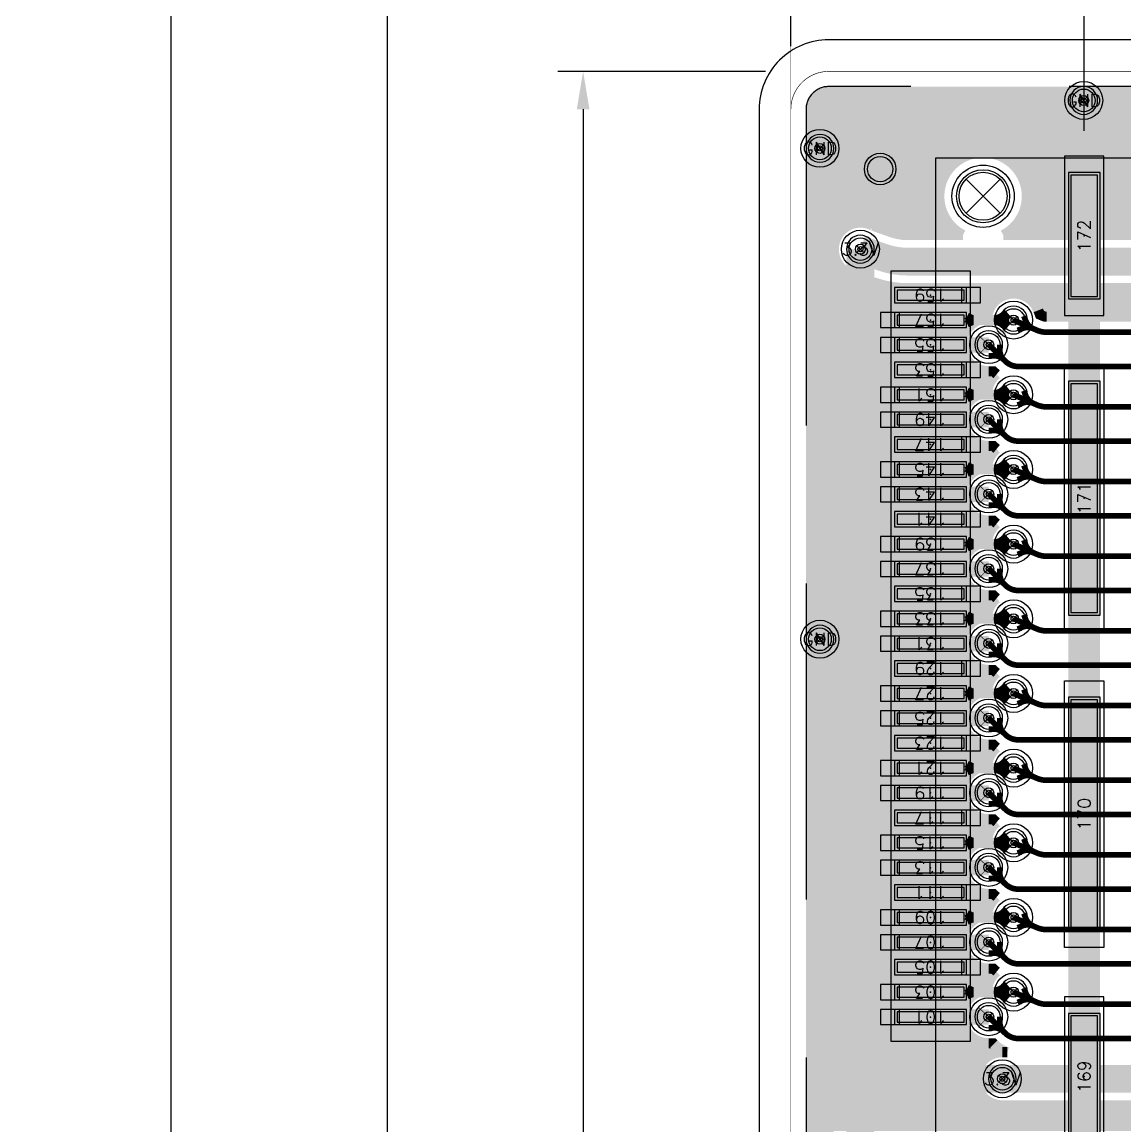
# Model space of a CAD drawing. Header units: inches. Extents: x -0.61 to 6.05, y -1.38 to 3.07.
# Drawn here: x -0.608 to 0.264, y 1.666 to 2.539 of the extents above; entities that cross this region are included whole.
import ezdxf
from ezdxf.enums import TextEntityAlignment as Align

# ---------------------------------------------------------------- set-up
doc = ezdxf.new("R2010")
doc.units = ezdxf.units.IN
doc.header["$MEASUREMENT"] = 0
for name, pattern in [('DASHED2', [0.375, 0.25, -0.125]), ('FILLPOLYEX', [101, 100, 1]), ('FILLPOLYIN', [101, 100, 1])]:
    doc.linetypes.add(name, pattern=pattern)
for name, color, linetype in [('COM-NS', 4, 'Continuous'), ('DIMENSION', 7, 'Continuous'), ('FAB', 5, 'Continuous'), ('GE-FS', 5, 'Continuous'), ('GP-FS', 5, 'Continuous'), ('guide_4mil', 7, 'Continuous'), ('HOL', 3, 'Continuous'), ('HOL-C1', 4, 'Continuous'), ('HOL-C2', 6, 'Continuous'), ('LND-NS', 1, 'Continuous'), ('MSK-NS', 4, 'Continuous'), ('NET', 7, 'Continuous'), ('NUM-NS', 7, 'Continuous'), ('PAD-CM', 14, 'Continuous'), ('PCB', 6, 'Continuous'), ('POP-CM', 5, 'Continuous'), ('POP_OUTLINE', 7, 'Continuous'), ('PST-NS', 30, 'Continuous'), ('REF-NS', 7, 'Continuous'), ('scratch', 252, 'DASHED2'), ('STF-01-FS', 30, 'Continuous'), ('TEA-FS', 143, 'Continuous'), ('TEA-NS', 13, 'Continuous'), ('TRA-FS', 5, 'Continuous'), ('TRA-NS', 1, 'Continuous'), ('VIA', 7, 'Continuous')]:
    doc.layers.add(name, color=color, linetype=linetype)
doc.styles.get("Standard").update_dxf_attribs({"font": 'romans.shx'})
doc.dimstyles.new('SMALL', dxfattribs={"dimtxt": 0.03, "dimasz": 0.03, "dimexe": 0.02, "dimexo": 0.02, "dimgap": 0.01, "dimtad": 0, "dimtih": 1, "dimtoh": 1, "dimdec": 4, "dimzin": 0, "dimdsep": 46, "dimtxsty": 'Standard', "dimcen": 0.09, "dimadec": 0, "dimazin": 0, "dimtfac": 1, "dimtdec": 4, "dimtofl": 0, "dimtmove": 0, "dimatfit": 3, "dimfxl": 0, "dimtolj": 1, "dimtzin": 0, "dimarcsym": 0})

# ---------------------------------------------------------------- blocks, each defined once
blk = doc.blocks.new('PIN-NS-V')
at = {"layer": 'NUM-NS'}
blk.add_attdef('PIN', text='', height=0.03, dxfattribs=at).set_placement((0, 0), align=Align.MIDDLE)
blk = doc.blocks.new('LND-NS-4-D057-D012')
at = {"layer": 'LND-NS', "linetype": 'Continuous'}
blk.add_lwpolyline([(-0.0285, -0.006), (0.0285, -0.006), (0.0285, 0.006), (-0.0285, 0.006)], close=True, dxfattribs=at)
blk.add_point((0, 0), dxfattribs=at)
at = {"layer": 'PST-NS', "linetype": 'Continuous'}
blk.add_lwpolyline([(-0.0265, -0.004), (0.0265, -0.004), (0.0265, 0.004), (-0.0265, 0.004)], close=True, dxfattribs=at)
blk = doc.blocks.new('LND-NS-4-D025-D1')
at = {"layer": 'LND-NS', "linetype": 'Continuous'}
blk.add_lwpolyline([(0.0125, -0.05), (0.0125, 0.05), (-0.0125, 0.05), (-0.0125, -0.05)], close=True, dxfattribs=at)
blk.add_point((0, 0), dxfattribs=at)
at = {"layer": 'PST-NS', "linetype": 'Continuous'}
blk.add_lwpolyline([(0.0105, -0.048), (0.0105, 0.048), (-0.0105, 0.048), (-0.0105, -0.048)], close=True, dxfattribs=at)
blk = doc.blocks.new('LND-NS-4-D025-D185')
at = {"layer": 'LND-NS', "linetype": 'Continuous'}
blk.add_lwpolyline([(0.0125, -0.0925), (0.0125, 0.0925), (-0.0125, 0.0925), (-0.0125, -0.0925)], close=True, dxfattribs=at)
blk.add_point((0, 0), dxfattribs=at)
at = {"layer": 'PST-NS', "linetype": 'Continuous'}
blk.add_lwpolyline([(0.0105, -0.0905), (0.0105, 0.0905), (-0.0105, 0.0905), (-0.0105, -0.0905)], close=True, dxfattribs=at)
blk = doc.blocks.new('HOL-D038-NS-FS-N')
at = {"layer": 'HOL'}
blk.add_circle((0, 0), 0.019, dxfattribs=at)
blk = doc.blocks.new('ASP-122952-01-NS')
at = {"layer": 'COM-NS'}
blk.add_lwpolyline([(-1.13125, -0.1175), (1.13125, -0.1175), (1.18125, -0.0675), (1.18125, 0.1175), (-1.18125, 0.1175), (-1.18125, -0.0675)], close=True, dxfattribs=at)
at = {"layer": 'MSK-NS'}
for points in [[(1.092, 0.153), (0.48313, 0.153), (0.48313, 0.09), (1.092, 0.09)], [(0.518, 0.0155), (0.392, 0.0155), (0.392, -0.0155), (0.518, -0.0155)], [(0.557, 0.0155), (0.768, 0.0155), (0.768, -0.0155), (0.557, -0.0155)], [(0.807, 0.0155), (1.018, 0.0155), (1.018, -0.0155), (0.807, -0.0155)], [(1.183, 0.0155), (1.057, 0.0155), (1.057, -0.0155), (1.183, -0.0155)]]:
    blk.add_lwpolyline(points, close=True, dxfattribs=at)
at = {"layer": 'HOL'}
blk.add_blockref('HOL-D038-NS-FS-N', (1.15125, 0.08), dxfattribs=at)
at = {"layer": 'LND-NS'}
for name, p, rotation in [('LND-NS-4-D057-D012', (0.50213, 0.1215), 90), ('LND-NS-4-D057-D012', (0.52182, 0.1215), 90), ('LND-NS-4-D057-D012', (0.5415, 0.1215), 90), ('LND-NS-4-D057-D012', (0.56119, 0.1215), 90), ('LND-NS-4-D057-D012', (0.58087, 0.1215), 90), ('LND-NS-4-D057-D012', (0.60056, 0.1215), 90), ('LND-NS-4-D057-D012', (0.62024, 0.1215), 90), ('LND-NS-4-D057-D012', (0.63993, 0.1215), 90), ('LND-NS-4-D057-D012', (0.65961, 0.1215), 90), ('LND-NS-4-D057-D012', (0.6793, 0.1215), 90), ('LND-NS-4-D057-D012', (0.69898, 0.1215), 90), ('LND-NS-4-D057-D012', (0.71867, 0.1215), 90), ('LND-NS-4-D057-D012', (0.73835, 0.1215), 90), ('LND-NS-4-D057-D012', (0.75804, 0.1215), 90), ('LND-NS-4-D057-D012', (0.77773, 0.1215), 90), ('LND-NS-4-D057-D012', (0.79741, 0.1215), 90), ('LND-NS-4-D057-D012', (0.8171, 0.1215), 90), ('LND-NS-4-D057-D012', (0.83678, 0.1215), 90), ('LND-NS-4-D057-D012', (0.85647, 0.1215), 90), ('LND-NS-4-D057-D012', (0.87615, 0.1215), 90), ('LND-NS-4-D057-D012', (0.89583, 0.1215), 90), ('LND-NS-4-D057-D012', (0.91552, 0.1215), 90), ('LND-NS-4-D057-D012', (0.9352, 0.1215), 90), ('LND-NS-4-D057-D012', (0.95489, 0.1215), 90), ('LND-NS-4-D057-D012', (0.97457, 0.1215), 90), ('LND-NS-4-D057-D012', (0.99426, 0.1215), 90), ('LND-NS-4-D057-D012', (1.01395, 0.1215), 90), ('LND-NS-4-D057-D012', (1.03363, 0.1215), 90), ('LND-NS-4-D057-D012', (1.05332, 0.1215), 90), ('LND-NS-4-D057-D012', (1.073, 0.1215), 90), ('LND-NS-4-D025-D1', (0.455, 0), 270), ('LND-NS-4-D025-D185', (0.6625, 0), 270), ('LND-NS-4-D025-D185', (0.9125, 0), 270), ('LND-NS-4-D025-D1', (1.12, 0), 270)]:
    blk.add_blockref(name, p, dxfattribs=dict(at, rotation=rotation))
at = {"layer": 'NUM-NS'}
ref = blk.add_blockref('PIN-NS-V', (0.52182, 0.1215), dxfattribs=dict(at, rotation=90))
ref.add_attrib('PIN', '103', dxfattribs={"height": 0.01, "rotation": 90}).set_placement((0.52182, 0.1215), align=Align.MIDDLE)
ref = blk.add_blockref('PIN-NS-V', (0.5415, 0.1215), dxfattribs=dict(at, rotation=90))
ref.add_attrib('PIN', '105', dxfattribs={"height": 0.01, "rotation": 90}).set_placement((0.5415, 0.1215), align=Align.MIDDLE)
ref = blk.add_blockref('PIN-NS-V', (0.56119, 0.1215), dxfattribs=dict(at, rotation=90))
ref.add_attrib('PIN', '107', dxfattribs={"height": 0.01, "rotation": 90}).set_placement((0.56119, 0.1215), align=Align.MIDDLE)
ref = blk.add_blockref('PIN-NS-V', (0.58087, 0.1215), dxfattribs=dict(at, rotation=90))
ref.add_attrib('PIN', '109', dxfattribs={"height": 0.01, "rotation": 90}).set_placement((0.58087, 0.1215), align=Align.MIDDLE)
ref = blk.add_blockref('PIN-NS-V', (0.62024, 0.1215), dxfattribs=dict(at, rotation=90))
ref.add_attrib('PIN', '113', dxfattribs={"height": 0.01, "rotation": 90}).set_placement((0.62024, 0.1215), align=Align.MIDDLE)
ref = blk.add_blockref('PIN-NS-V', (0.63993, 0.1215), dxfattribs=dict(at, rotation=90))
ref.add_attrib('PIN', '115', dxfattribs={"height": 0.01, "rotation": 90}).set_placement((0.63993, 0.1215), align=Align.MIDDLE)
ref = blk.add_blockref('PIN-NS-V', (0.65961, 0.1215), dxfattribs=dict(at, rotation=90))
ref.add_attrib('PIN', '117', dxfattribs={"height": 0.01, "rotation": 90}).set_placement((0.65961, 0.1215), align=Align.MIDDLE)
ref = blk.add_blockref('PIN-NS-V', (0.6793, 0.1215), dxfattribs=dict(at, rotation=90))
ref.add_attrib('PIN', '119', dxfattribs={"height": 0.01, "rotation": 90}).set_placement((0.6793, 0.1215), align=Align.MIDDLE)
ref = blk.add_blockref('PIN-NS-V', (0.71867, 0.1215), dxfattribs=dict(at, rotation=90))
ref.add_attrib('PIN', '123', dxfattribs={"height": 0.01, "rotation": 90}).set_placement((0.71867, 0.1215), align=Align.MIDDLE)
ref = blk.add_blockref('PIN-NS-V', (0.73835, 0.1215), dxfattribs=dict(at, rotation=90))
ref.add_attrib('PIN', '125', dxfattribs={"height": 0.01, "rotation": 90}).set_placement((0.73835, 0.1215), align=Align.MIDDLE)
ref = blk.add_blockref('PIN-NS-V', (0.75804, 0.1215), dxfattribs=dict(at, rotation=90))
ref.add_attrib('PIN', '127', dxfattribs={"height": 0.01, "rotation": 90}).set_placement((0.75804, 0.1215), align=Align.MIDDLE)
ref = blk.add_blockref('PIN-NS-V', (0.77773, 0.1215), dxfattribs=dict(at, rotation=90))
ref.add_attrib('PIN', '129', dxfattribs={"height": 0.01, "rotation": 90}).set_placement((0.77773, 0.1215), align=Align.MIDDLE)
ref = blk.add_blockref('PIN-NS-V', (0.8171, 0.1215), dxfattribs=dict(at, rotation=90))
ref.add_attrib('PIN', '133', dxfattribs={"height": 0.01, "rotation": 90}).set_placement((0.8171, 0.1215), align=Align.MIDDLE)
ref = blk.add_blockref('PIN-NS-V', (0.83678, 0.1215), dxfattribs=dict(at, rotation=90))
ref.add_attrib('PIN', '135', dxfattribs={"height": 0.01, "rotation": 90}).set_placement((0.83678, 0.1215), align=Align.MIDDLE)
ref = blk.add_blockref('PIN-NS-V', (0.85647, 0.1215), dxfattribs=dict(at, rotation=90))
ref.add_attrib('PIN', '137', dxfattribs={"height": 0.01, "rotation": 90}).set_placement((0.85647, 0.1215), align=Align.MIDDLE)
ref = blk.add_blockref('PIN-NS-V', (0.87615, 0.1215), dxfattribs=dict(at, rotation=90))
ref.add_attrib('PIN', '139', dxfattribs={"height": 0.01, "rotation": 90}).set_placement((0.87615, 0.1215), align=Align.MIDDLE)
ref = blk.add_blockref('PIN-NS-V', (0.91552, 0.1215), dxfattribs=dict(at, rotation=90))
ref.add_attrib('PIN', '143', dxfattribs={"height": 0.01, "rotation": 90}).set_placement((0.91552, 0.1215), align=Align.MIDDLE)
ref = blk.add_blockref('PIN-NS-V', (0.9352, 0.1215), dxfattribs=dict(at, rotation=90))
ref.add_attrib('PIN', '145', dxfattribs={"height": 0.01, "rotation": 90}).set_placement((0.9352, 0.1215), align=Align.MIDDLE)
ref = blk.add_blockref('PIN-NS-V', (0.95489, 0.1215), dxfattribs=dict(at, rotation=90))
ref.add_attrib('PIN', '147', dxfattribs={"height": 0.01, "rotation": 90}).set_placement((0.95489, 0.1215), align=Align.MIDDLE)
ref = blk.add_blockref('PIN-NS-V', (0.97457, 0.1215), dxfattribs=dict(at, rotation=90))
ref.add_attrib('PIN', '149', dxfattribs={"height": 0.01, "rotation": 90}).set_placement((0.97457, 0.1215), align=Align.MIDDLE)
ref = blk.add_blockref('PIN-NS-V', (1.01395, 0.1215), dxfattribs=dict(at, rotation=90))
ref.add_attrib('PIN', '153', dxfattribs={"height": 0.01, "rotation": 90}).set_placement((1.01395, 0.1215), align=Align.MIDDLE)
ref = blk.add_blockref('PIN-NS-V', (1.03363, 0.1215), dxfattribs=dict(at, rotation=90))
ref.add_attrib('PIN', '155', dxfattribs={"height": 0.01, "rotation": 90}).set_placement((1.03363, 0.1215), align=Align.MIDDLE)
ref = blk.add_blockref('PIN-NS-V', (1.05332, 0.1215), dxfattribs=dict(at, rotation=90))
ref.add_attrib('PIN', '157', dxfattribs={"height": 0.01, "rotation": 90}).set_placement((1.05332, 0.1215), align=Align.MIDDLE)
ref = blk.add_blockref('PIN-NS-V', (1.073, 0.1215), dxfattribs=dict(at, rotation=90))
ref.add_attrib('PIN', '159', dxfattribs={"height": 0.01, "rotation": 90}).set_placement((1.073, 0.1215), align=Align.MIDDLE)
ref = blk.add_blockref('PIN-NS-V', (0.50213, 0.1215), dxfattribs=dict(at, rotation=90))
ref.add_attrib('PIN', '101', dxfattribs={"height": 0.01, "rotation": 90}).set_placement((0.50213, 0.1215), align=Align.MIDDLE)
ref = blk.add_blockref('PIN-NS-V', (0.60056, 0.1215), dxfattribs=dict(at, rotation=90))
ref.add_attrib('PIN', '111', dxfattribs={"height": 0.01, "rotation": 90}).set_placement((0.60056, 0.1215), align=Align.MIDDLE)
ref = blk.add_blockref('PIN-NS-V', (0.69898, 0.1215), dxfattribs=dict(at, rotation=90))
ref.add_attrib('PIN', '121', dxfattribs={"height": 0.01, "rotation": 90}).set_placement((0.69898, 0.1215), align=Align.MIDDLE)
ref = blk.add_blockref('PIN-NS-V', (0.79741, 0.1215), dxfattribs=dict(at, rotation=90))
ref.add_attrib('PIN', '131', dxfattribs={"height": 0.01, "rotation": 90}).set_placement((0.79741, 0.1215), align=Align.MIDDLE)
ref = blk.add_blockref('PIN-NS-V', (0.89583, 0.1215), dxfattribs=dict(at, rotation=90))
ref.add_attrib('PIN', '141', dxfattribs={"height": 0.01, "rotation": 90}).set_placement((0.89583, 0.1215), align=Align.MIDDLE)
ref = blk.add_blockref('PIN-NS-V', (0.99426, 0.1215), dxfattribs=dict(at, rotation=90))
ref.add_attrib('PIN', '151', dxfattribs={"height": 0.01, "rotation": 90}).set_placement((0.99426, 0.1215), align=Align.MIDDLE)
ref = blk.add_blockref('PIN-NS-V', (0.455, 0), dxfattribs=at)
ref.add_attrib('PIN', '169', dxfattribs={"height": 0.01}).set_placement((0.455, 0), align=Align.MIDDLE)
ref = blk.add_blockref('PIN-NS-V', (0.6625, 0), dxfattribs=at)
ref.add_attrib('PIN', '170', dxfattribs={"height": 0.01}).set_placement((0.6625, 0), align=Align.MIDDLE)
ref = blk.add_blockref('PIN-NS-V', (0.9125, 0), dxfattribs=at)
ref.add_attrib('PIN', '171', dxfattribs={"height": 0.01}).set_placement((0.9125, 0), align=Align.MIDDLE)
ref = blk.add_blockref('PIN-NS-V', (1.12, 0), dxfattribs=at)
ref.add_attrib('PIN', '172', dxfattribs={"height": 0.01}).set_placement((1.12, 0), align=Align.MIDDLE)
at = {"layer": 'REF-NS'}
blk.add_attdef('REF', text='', height=0.03, dxfattribs=at).set_placement((0, 0), align=Align.MIDDLE)
blk = doc.blocks.new('*D12')
at = {"layer": 'Defpoints', "color": 0, "linetype": 'Continuous'}
for p in [(2, 3.04556), (0, 2.5), (2, 2.5)]:
    blk.add_point(p, dxfattribs=at)
at = {"layer": 'DIMENSION', "color": 0, "linetype": 'Continuous', "lineweight": -2}
for p, q in [((0, 2.52), (0, 3.06556)), ((2, 2.52), (2, 3.06556)), ((0.03, 3.04556), (0.91571, 3.04556)), ((1.97, 3.04556), (1.08429, 3.04556))]:
    blk.add_line(p, q, dxfattribs=at)
at = {"layer": 'DIMENSION', "color": 0, "linetype": 'Continuous'}
for points in [[(0.03, 3.05056), (0.03, 3.04056), (0, 3.04556)], [(1.97, 3.05056), (1.97, 3.04056), (2, 3.04556)]]:
    blk.add_solid(points, dxfattribs=at)
at = {"layer": 'DIMENSION', "color": 0, "linetype": 'Continuous', "insert": (1, 3.04556), "char_height": 0.03, "attachment_point": 5}
blk.add_mtext('\\A1;2.0000', dxfattribs=at)
blk = doc.blocks.new('*D13')
at = {"layer": 'Defpoints', "color": 0, "linetype": 'Continuous'}
for p in [(0.232, 2.87373), (0, 2.5), (0.232, 2.433)]:
    blk.add_point(p, dxfattribs=at)
at = {"layer": 'DIMENSION', "color": 0, "linetype": 'Continuous', "lineweight": -2}
for p, q in [((0, 2.52), (0, 2.89373)), ((0.232, 2.453), (0.232, 2.89373)), ((-0.03, 2.87373), (-0.06, 2.87373)), ((0.262, 2.87373), (0.292, 2.87373))]:
    blk.add_line(p, q, dxfattribs=at)
at = {"layer": 'DIMENSION', "color": 0, "linetype": 'Continuous'}
for points in [[(-0.03, 2.87873), (-0.03, 2.86873), (0, 2.87373)], [(0.262, 2.87873), (0.262, 2.86873), (0.232, 2.87373)]]:
    blk.add_solid(points, dxfattribs=at)
at = {"layer": 'DIMENSION', "color": 0, "linetype": 'Continuous', "insert": (0.132, 2.87373), "char_height": 0.03, "attachment_point": 5}
blk.add_mtext('\\A1;0.2320', dxfattribs=at)
blk = doc.blocks.new('*D15')
at = {"layer": 'Defpoints', "color": 0, "linetype": 'Continuous'}
for p in [(0, 2.5), (-0.16424, 0), (0, 0)]:
    blk.add_point(p, dxfattribs=at)
at = {"layer": 'DIMENSION', "color": 0, "linetype": 'Continuous', "lineweight": -2}
for p, q in [((-0.02, 2.5), (-0.18424, 2.5)), ((-0.16424, 2.47), (-0.16424, 1.275)), ((-0.16424, 0.03), (-0.16424, 1.225)), ((-0.02, 0), (-0.18424, 0))]:
    blk.add_line(p, q, dxfattribs=at)
at = {"layer": 'DIMENSION', "color": 0, "linetype": 'Continuous'}
for points in [[(-0.16924, 2.47), (-0.15924, 2.47), (-0.16424, 2.5)], [(-0.16924, 0.03), (-0.15924, 0.03), (-0.16424, 0)]]:
    blk.add_solid(points, dxfattribs=at)
at = {"layer": 'DIMENSION', "color": 0, "linetype": 'Continuous', "insert": (-0.16424, 1.25), "char_height": 0.03, "attachment_point": 5}
blk.add_mtext('\\A1;2.5000', dxfattribs=at)
blk = doc.blocks.new('*D19')
at = {"layer": 'Defpoints', "color": 0}
for p in [(0.462, 2.94622), (0, 2.5), (0.462, 2.5)]:
    blk.add_point(p, dxfattribs=at)
at = {"layer": 'DIMENSION', "color": 0, "lineweight": -2}
for p, q in [((0, 2.52), (0, 2.96622)), ((0.462, 2.52), (0.462, 2.96622)), ((0.03, 2.94622), (0.14671, 2.94622)), ((0.432, 2.94622), (0.31529, 2.94622))]:
    blk.add_line(p, q, dxfattribs=at)
at = {"layer": 'DIMENSION', "color": 0}
for points in [[(0.03, 2.95122), (0.03, 2.94122), (0, 2.94622)], [(0.432, 2.95122), (0.432, 2.94122), (0.462, 2.94622)]]:
    blk.add_solid(points, dxfattribs=at)
at = {"layer": 'DIMENSION', "color": 0, "insert": (0.231, 2.94622), "char_height": 0.03, "attachment_point": 5}
blk.add_mtext('\\A1;0.4620', dxfattribs=at)
blk = doc.blocks.new('PAD-CM-0-D022')
at = {"layer": 'PAD-CM', "linetype": 'Continuous'}
blk.add_lwpolyline([(-0.011, 0, 1), (0.011, 0, 1)], format="xyb", close=True, dxfattribs=at)
blk.add_point((0, 0), dxfattribs=at)
blk = doc.blocks.new('HOL-D0079')
at = {"layer": 'HOL', "linetype": 'Continuous'}
blk.add_circle((0, 0), 0.00395, dxfattribs=at)
blk = doc.blocks.new('VIA-D0079-D022')
at = {"layer": 'guide_4mil', "linetype": 'Continuous'}
blk.add_circle((0, 0), 0.015, dxfattribs=at)
at = {"layer": 'HOL', "linetype": 'Continuous'}
blk.add_blockref('HOL-D0079', (0, 0), dxfattribs=at)
at = {"layer": 'PAD-CM', "linetype": 'Continuous'}
blk.add_blockref('PAD-CM-0-D022', (0, 0), dxfattribs=at)
at = {"layer": 'NET', "linetype": 'Continuous'}
blk.add_attdef('NET', text='', height=0.02, dxfattribs=at).set_placement((0, 0), align=Align.MIDDLE)
blk = doc.blocks.new('TEA-NS-D00220-50D-D008-D0062')
at = {"layer": 'TEA-NS', "const_width": 0.008}
for points in [[(0.00093, 0.002), (0.00397, 0.00058, 0.109518), (0.0066, 0)], [(0.00093, -0.002), (0.00397, -0.00058, -0.109518), (0.0066, 0)]]:
    blk.add_lwpolyline(points, format="xyb", dxfattribs=at)
blk = doc.blocks.new('TEA-NS-D005-90D-D012-D011')
at = {"layer": 'TEA-NS', "const_width": 0.012}
for points in [[(0.00354, 0.00354), (0.00385, 0.00322, 0.198912), (0.01163, 0)], [(0.00354, -0.00354), (0.00385, -0.00322, -0.198912), (0.01163, 0)]]:
    blk.add_lwpolyline(points, format="xyb", dxfattribs=at)
blk = doc.blocks.new('TEA-FS-D00875-90D-D0045-D011')
at = {"layer": 'TEA-FS', "const_width": 0.0045}
for points in [[(0.00619, 0.00619), (0.00915, 0.00322, 0.198912), (0.01693, 0)], [(0.00619, -0.00619), (0.00915, -0.00322, -0.198912), (0.01693, 0)]]:
    blk.add_lwpolyline(points, format="xyb", dxfattribs=at)
blk = doc.blocks.new('TEA-NS-D007-80D-D008-D011')
at = {"layer": 'TEA-NS', "const_width": 0.008}
for points in [[(0.0045, 0.00536), (0.00782, 0.00257, 0.176327), (0.01489, 0)], [(0.0045, -0.00536), (0.00782, -0.00257, -0.176327), (0.01489, 0)]]:
    blk.add_lwpolyline(points, format="xyb", dxfattribs=at)
blk = doc.blocks.new('EXT_12')
at = {"layer": 'TRA-NS'}
blk.add_lwpolyline([(0.004, 0.006), (-0.011, 0.006), (-0.011, -0.006), (0.004, -0.006)], close=True, dxfattribs=at)
blk = doc.blocks.new('*D38')
at = {"layer": 'Defpoints', "color": 0}
for p in [(0, 2.8), (-0.49015, -0.3), (0, -0.3)]:
    blk.add_point(p, dxfattribs=at)
at = {"layer": 'DIMENSION', "color": 0, "lineweight": -2}
for p, q in [((-0.02, 2.8), (-0.51015, 2.8)), ((-0.49015, 2.77), (-0.49015, 1.28286)), ((-0.49015, -0.27), (-0.49015, 1.21714)), ((-0.02, -0.3), (-0.51015, -0.3))]:
    blk.add_line(p, q, dxfattribs=at)
at = {"layer": 'DIMENSION', "color": 0}
for points in [[(-0.49515, 2.77), (-0.48515, 2.77), (-0.49015, 2.8)], [(-0.49515, -0.27), (-0.48515, -0.27), (-0.49015, -0.3)]]:
    blk.add_solid(points, dxfattribs=at)
at = {"layer": 'DIMENSION', "color": 0, "insert": (-0.49015, 1.25), "char_height": 0.03, "attachment_point": 5}
blk.add_mtext('\\A1;(2x) 3.1000', dxfattribs=at)
blk = doc.blocks.new('*D39')
at = {"layer": 'Defpoints', "color": 0}
for p in [(-0.31912, 2.65), (0.232, 2.65), (0.232, -0.15)]:
    blk.add_point(p, dxfattribs=at)
at = {"layer": 'DIMENSION', "color": 0, "lineweight": -2}
for p, q in [((0.212, 2.65), (-0.33912, 2.65)), ((-0.31912, 2.62), (-0.31912, 1.55038)), ((-0.31912, -0.12), (-0.31912, 1.48466)), ((0.212, -0.15), (-0.33912, -0.15))]:
    blk.add_line(p, q, dxfattribs=at)
at = {"layer": 'DIMENSION', "color": 0}
for points in [[(-0.32412, 2.62), (-0.31412, 2.62), (-0.31912, 2.65)], [(-0.32412, -0.12), (-0.31412, -0.12), (-0.31912, -0.15)]]:
    blk.add_solid(points, dxfattribs=at)
at = {"layer": 'DIMENSION', "color": 0, "insert": (-0.31912, 1.51752), "char_height": 0.03, "attachment_point": 5}
blk.add_mtext('\\A1;(2x) 2.8000', dxfattribs=at)
blk = doc.blocks.new('TBL-SYM12')
for p, q in [((-0.35, -0.35), (0.35, 0.35)), ((-0.35, 0.35), (0.35, -0.35))]:
    blk.add_line(p, q)
blk.add_circle((0, 0), 0.25)
blk = doc.blocks.new('TBL-SYM23')
for p, q in [((-0.354, 0.354), (0.354, -0.354)), ((-0.354, -0.354), (0.354, 0.354))]:
    blk.add_line(p, q)
blk.add_circle((0, 0), 0.5)

msp = doc.modelspace()

# ---------------------------------------------------------------- linework, layer by layer
at = {"layer": 'GE-FS', "const_width": 0.008}
for points in [[(1.97, 2.484, -0.414214), (1.984, 2.47), (1.984, 0.03, -0.414214), (1.97, 0.016), (0.03, 0.016, -0.414214), (0.016, 0.03), (0.016, 2.47, -0.414214), (0.03, 2.484)], [(0.1361, 2.37052), (0.09248, 2.37052, -0.085591), (0.07942, 2.37277), (0.0648, 2.37797, 0.566512), (0.034, 2.35928, 0.318881), (0.04797, 2.33938), (0.06535, 2.3332, 0.085591), (0.09248, 2.32852), (0.28119, 2.32852, 0.10316), (0.31357, 2.33527), (0.32422, 2.33992, 1), (0.30743, 2.37841), (0.29678, 2.37377, -0.10316), (0.28119, 2.37052), (0.1679, 2.37052, 0.280343), (0.1866, 2.40125, 1), (0.1174, 2.40125, 0.280343)]]:
    msp.add_lwpolyline(points, format="xyb", close=True, dxfattribs=at)
msp.add_lwpolyline([(0.41166, 2.30595), (0.20233, 2.30595, -0.102979), (0.19924, 2.3066), (0.19697, 2.30758), (0.19562, 2.31101, 0.79838), (0.15514, 2.30482, 0.96889), (0.15646, 2.26286), (0.16014, 2.26286), (0.16066, 2.26234, 0.025652), (0.16273, 2.26047, 0.205356), (0.15514, 2.24576, 0.96889), (0.15646, 2.20381), (0.16014, 2.20381), (0.16066, 2.20329, 0.025652), (0.16273, 2.20141, 0.205356), (0.15514, 2.18671, 0.96889), (0.15646, 2.14475), (0.16014, 2.14475), (0.16066, 2.14423, 0.025652), (0.16273, 2.14236, 0.205356), (0.15514, 2.12765, 0.96889), (0.15646, 2.0857), (0.16014, 2.0857), (0.16066, 2.08518, 0.025652), (0.16273, 2.0833, 0.205356), (0.15514, 2.0686, 0.96889), (0.15646, 2.02664), (0.16014, 2.02664), (0.16066, 2.02612, 0.025652), (0.16273, 2.02425, 0.205356), (0.15514, 2.00954, 0.96889), (0.15646, 1.96759), (0.16014, 1.96759), (0.16066, 1.96707, 0.025652), (0.16273, 1.96519, 0.205356), (0.15514, 1.95049, 0.96889), (0.15646, 1.90853), (0.16014, 1.90853), (0.16066, 1.90801, 0.025652), (0.16273, 1.90614, 0.205356), (0.15514, 1.89143, 0.96889), (0.15646, 1.84948), (0.16014, 1.84948), (0.16066, 1.84896, 0.025652), (0.16273, 1.84708, 0.205356), (0.15514, 1.83238, 0.96889), (0.15646, 1.79042), (0.16014, 1.79042), (0.16066, 1.7899, 0.025652), (0.16273, 1.78803, 0.205356), (0.15514, 1.77332, 0.96889), (0.15646, 1.73137), (0.16014, 1.73137), (0.16066, 1.73085, 0.115546), (0.17122, 1.72429), (0.16722, 1.72429, 1), (0.16722, 1.68229), (0.31583, 1.68229, 0.829798)], format="xyb", dxfattribs=at)
at = {"layer": 'GP-FS', "const_width": 0.008}
for points in [[(0.01851, 2.478), (1.98149, 2.478)], [(0.01604, 2.471), (1.98396, 2.471)], [(0.016, 2.464), (1.86142, 2.464)], [(0.016, 2.457), (0.35062, 2.457)], [(0.016, 2.45), (0.3445, 2.45)], [(0.016, 2.443), (0.34184, 2.443)], [(0.016, 2.436), (0.34143, 2.436)], [(0.016, 2.429), (0.13133, 2.429)], [(0.17267, 2.429), (0.34316, 2.429)], [(0.016, 2.422), (0.12431, 2.422)], [(0.016, 2.415), (0.12025, 2.415)], [(0.17969, 2.422), (0.34764, 2.422)], [(0.18375, 2.415), (0.35957, 2.415)], [(0.016, 2.408), (0.11806, 2.408)], [(0.18594, 2.408), (1.7515, 2.408)], [(0.016, 2.401), (0.1174, 2.401)], [(0.1866, 2.401), (1.7515, 2.401)], [(0.016, 2.394), (0.11817, 2.394)], [(0.18583, 2.394), (1.7515, 2.394)], [(0.016, 2.387), (0.12047, 2.387)], [(0.016, 2.38), (0.05095, 2.38)], [(0.05905, 2.38), (0.12469, 2.38)], [(0.17931, 2.38), (0.3132, 2.38)], [(0.18353, 2.387), (1.7515, 2.387)], [(0.016, 2.373), (0.039, 2.373)], [(0.07878, 2.373), (0.13202, 2.373)], [(0.17198, 2.373), (0.29488, 2.373)], [(0.016, 2.366), (0.03507, 2.366)], [(0.016, 2.359), (0.034, 2.359)], [(0.016, 2.352), (0.03526, 2.352)], [(0.016, 2.345), (0.0395, 2.345)], [(0.016, 2.338), (0.05184, 2.338)], [(0.016, 2.331), (0.07259, 2.331)], [(0.016, 2.324), (0.17246, 2.324)], [(0.17971, 2.324), (1.5955, 2.324)], [(0.016, 2.317), (0.16015, 2.317)], [(0.016, 2.31), (0.15617, 2.31)], [(0.19201, 2.317), (1.58818, 2.317)], [(0.19602, 2.31), (0.41606, 2.31)], [(0.016, 2.303), (0.14782, 2.303)], [(0.016, 2.296), (0.13933, 2.296)], [(0.016, 2.289), (0.1361, 2.289)], [(0.016, 2.282), (0.13555, 2.282)], [(0.016, 2.275), (0.13742, 2.275)], [(0.016, 2.268), (0.1427, 2.268)], [(0.016, 2.261), (0.1621, 2.261)], [(0.016, 2.254), (0.15748, 2.254)], [(0.016, 2.247), (0.15526, 2.247)], [(0.016, 2.24), (0.14197, 2.24)], [(0.016, 2.233), (0.13713, 2.233)], [(0.016, 2.226), (0.1355, 2.226)], [(0.016, 2.219), (0.13628, 2.219)], [(0.016, 2.212), (0.13982, 2.212)], [(0.016, 2.205), (0.14948, 2.205)], [(0.016, 2.198), (0.15943, 2.198)], [(0.016, 2.191), (0.1559, 2.191)], [(0.016, 2.184), (0.14607, 2.184)], [(0.016, 2.177), (0.13873, 2.177)], [(0.016, 2.17), (0.1359, 2.17)], [(0.016, 2.163), (0.13564, 2.163)], [(0.016, 2.156), (0.13786, 2.156)], [(0.016, 2.149), (0.1438, 2.149)], [(0.016, 2.142), (0.16231, 2.142)], [(0.016, 2.135), (0.15704, 2.135)], [(0.016, 2.128), (0.15516, 2.128)], [(0.016, 2.121), (0.14109, 2.121)], [(0.016, 2.114), (0.13677, 2.114)], [(0.016, 2.107), (0.13546, 2.107)], [(0.016, 2.1), (0.13656, 2.1)], [(0.016, 2.093), (0.14054, 2.093)], [(0.016, 2.086), (0.1529, 2.086)], [(0.016, 2.079), (0.15878, 2.079)], [(0.016, 2.072), (0.15566, 2.072)], [(0.016, 2.065), (0.14465, 2.065)], [(0.016, 2.058), (0.1382, 2.058)], [(0.016, 2.051), (0.13573, 2.051)], [(0.016, 2.044), (0.13578, 2.044)], [(0.016, 2.037), (0.13836, 2.037)], [(0.016, 2.03), (0.14507, 2.03)], [(0.016, 2.023), (0.16134, 2.023)], [(0.016, 2.016), (0.15665, 2.016)], [(0.016, 2.009), (0.15154, 2.009)], [(0.016, 2.002), (0.14031, 2.002)], [(0.016, 1.995), (0.13647, 1.995)], [(0.016, 1.988), (0.13547, 1.988)], [(0.016, 1.981), (0.13688, 1.981)], [(0.016, 1.974), (0.14135, 1.974)], [(0.016, 1.967), (0.16072, 1.967)], [(0.016, 1.96), (0.1582, 1.96)], [(0.016, 1.953), (0.15547, 1.953)], [(0.016, 1.946), (0.14343, 1.946)], [(0.016, 1.939), (0.13772, 1.939)], [(0.016, 1.932), (0.13561, 1.932)], [(0.016, 1.925), (0.13596, 1.925)], [(0.016, 1.918), (0.13891, 1.918)], [(0.016, 1.911), (0.14658, 1.911)], [(0.016, 1.904), (0.16049, 1.904)], [(0.016, 1.897), (0.15631, 1.897)], [(0.016, 1.89), (0.14873, 1.89)], [(0.016, 1.883), (0.13961, 1.883)], [(0.016, 1.876), (0.1362, 1.876)], [(0.016, 1.869), (0.13551, 1.869)], [(0.016, 1.862), (0.13725, 1.862)], [(0.016, 1.855), (0.14227, 1.855)], [(0.016, 1.848), (0.16166, 1.848)], [(0.016, 1.841), (0.15768, 1.841)], [(0.016, 1.834), (0.15532, 1.834)], [(0.016, 1.827), (0.14238, 1.827)], [(0.016, 1.82), (0.1373, 1.82)], [(0.016, 1.813), (0.13552, 1.813)], [(0.016, 1.806), (0.13617, 1.806)], [(0.016, 1.799), (0.13953, 1.799)], [(0.016, 1.792), (0.14847, 1.792)], [(0.016, 1.785), (0.15973, 1.785)], [(0.016, 1.778), (0.15601, 1.778)], [(0.016, 1.771), (0.14678, 1.771)], [(0.016, 1.764), (0.13898, 1.764)], [(0.016, 1.757), (0.13598, 1.757)], [(0.016, 1.75), (0.1356, 1.75)], [(0.016, 1.743), (0.13767, 1.743)], [(0.016, 1.736), (0.1433, 1.736)], [(0.016, 1.729), (0.1627, 1.729)], [(0.016, 1.722), (0.15767, 1.722)], [(0.016, 1.715), (0.14978, 1.715)], [(0.016, 1.708), (0.14675, 1.708)], [(0.016, 1.701), (0.14634, 1.701)], [(0.016, 1.694), (0.14839, 1.694)], [(0.016, 1.687), (0.15397, 1.687)], [(0.016, 1.68), (1.71128, 1.68)], [(0.016, 1.673), (1.71128, 1.673)], [(0.016, 1.666), (1.71128, 1.666)]]:
    msp.add_lwpolyline(points, dxfattribs=at)
at = {"layer": 'HOL-C1'}
for centre, radius in [((0.07064, 2.42272), 0.0125), ((0.152, 2.40125), 0.0246)]:
    msp.add_circle(centre, radius, dxfattribs=at)
at = {"layer": 'HOL-C2'}
msp.add_circle((0.152, 2.40125), 0.0246, dxfattribs=at)
at = {"layer": 'PCB', "const_width": 0.0005}
msp.add_lwpolyline([(2, 0.03), (2, 2.47, 0.414214), (1.97, 2.5), (0.03, 2.5, 0.414214), (0, 2.47), (0, 0.03, 0.414214), (0.03, 0), (1.97, 0, 0.414214)], format="xyb", close=True, dxfattribs=at)
at = {"layer": 'POP-CM', "linetype": 'FILLPOLYIN'}
for centre in [(0.23157, 2.477), (0.023, 2.43913), (0.055, 2.3594), (0.17608, 2.30332), (0.15646, 2.28386), (0.17608, 2.24426), (0.15646, 2.22481), (0.17608, 2.1852), (0.15646, 2.16575), (0.17608, 2.12615), (0.15646, 2.1067), (0.17608, 2.0671), (0.023, 2.05091), (0.15646, 2.04764), (0.17608, 2.00804), (0.15646, 1.98859), (0.17608, 1.94898), (0.15646, 1.92953), (0.17608, 1.88993), (0.15646, 1.87048), (0.17608, 1.83087), (0.15646, 1.81142), (0.17608, 1.77182), (0.15646, 1.75237), (0.16722, 1.70329)]:
    msp.add_circle(centre, 0.009, dxfattribs=at)
at = {"layer": 'POP_OUTLINE', "linetype": 'FILLPOLYEX'}
msp.add_lwpolyline([(2.025, 0.03), (2.025, 2.47, 0.414214), (1.97, 2.525), (0.03, 2.525, 0.414214), (-0.025, 2.47), (-0.025, 0.03, 0.414214), (0.03, -0.025), (1.97, -0.025, 0.414214)], format="xyb", close=True, dxfattribs=at)
at = {"layer": 'scratch'}
msp.add_lwpolyline([(1.988, 0.03), (1.988, 2.47, 0.414214), (1.97, 2.488), (0.03, 2.488, 0.414214), (0.012, 2.47), (0.012, 0.03, 0.414214), (0.03, 0.012), (1.97, 0.012, 0.414214)], format="xyb", close=True, dxfattribs=at)
at = {"layer": 'STF-01-FS', "const_width": 0.0005}
msp.add_lwpolyline([(0.462, 2.8), (0, 2.8), (0, -0.3), (0.462, -0.3)], close=True, dxfattribs=at)
at = {"layer": 'STF-01-FS'}
msp.add_circle((0.152, 2.40125), 0.021, dxfattribs=at)
at = {"layer": 'TEA-NS', "const_width": 0.006}
for points in [[(0.2225, 2.458, 0.414214), (0.2115, 2.469, 0.414214)], [(0.2415, 2.458, -0.414214), (0.2525, 2.469, -0.414214)], [(0.071, 2.326, -0.414214), (0.063, 2.334)], [(0.071, 2.32, 0.414214), (0.063, 2.312)], [(0.071, 2.26695, -0.414214), (0.063, 2.27495)], [(0.071, 2.26094, 0.414214), (0.063, 2.25294)], [(0.071, 2.20789, -0.414214), (0.063, 2.21589)], [(0.071, 2.20189, 0.414214), (0.063, 2.19389)], [(0.071, 2.14884, -0.414214), (0.063, 2.15684)], [(0.071, 2.14283, 0.414214), (0.063, 2.13483)], [(0.071, 2.08978, -0.414214), (0.063, 2.09778)], [(0.071, 2.08378, 0.414214), (0.063, 2.07578)], [(0.071, 2.03073, -0.414214), (0.063, 2.03873)], [(0.071, 2.02473, 0.414214), (0.063, 2.01673)], [(0.071, 1.97167, -0.414214), (0.063, 1.97967)], [(0.071, 1.96567, 0.414214), (0.063, 1.95767)], [(0.071, 1.91261, -0.414214), (0.063, 1.92061)], [(0.071, 1.90661, 0.414214), (0.063, 1.89861)], [(0.071, 1.85356, -0.414214), (0.063, 1.86156)], [(0.071, 1.84756, 0.414214), (0.063, 1.83956)], [(0.071, 1.79451, -0.414214), (0.063, 1.80251)], [(0.071, 1.7885, 0.414214), (0.063, 1.7805)], [(0.071, 1.71129, -0.414214), (0.063, 1.71929)], [(0.071, 1.69529, 0.414214), (0.063, 1.68729)]]:
    msp.add_lwpolyline(points, format="xyb", dxfattribs=at)
at = {"layer": 'TRA-FS'}
for points, const_width in [([(0.055, 2.35916), (0.07238, 2.35299, 0.085591), (0.09248, 2.34952), (0.28119, 2.34952, 0.10316), (0.30518, 2.35452), (0.31583, 2.35916)], 0.022), ([(0.17608, 2.30332), (0.19435, 2.29536, 0.102979), (0.20233, 2.2937), (0.4118, 2.2937, -0.000422), (0.41194, 2.2937), (0.42887, 2.29336)], 0.0045), ([(0.17608, 2.24426), (0.19435, 2.23631, 0.102979), (0.20233, 2.23465), (0.4118, 2.23465, -0.000422), (0.41194, 2.23465), (0.42887, 2.23431)], 0.0045), ([(0.17608, 2.1852), (0.19435, 2.17725, 0.102979), (0.20233, 2.17559), (0.4118, 2.17559, -0.000422), (0.41194, 2.17559), (0.42887, 2.17525)], 0.0045), ([(0.17608, 2.12615), (0.19435, 2.1182, 0.102979), (0.20233, 2.11654), (0.4118, 2.11654, -0.000422), (0.41194, 2.11654), (0.42887, 2.1162)], 0.0045), ([(0.17608, 2.0671), (0.19435, 2.05914, 0.102979), (0.20233, 2.05748), (0.4118, 2.05748, -0.000422), (0.41194, 2.05748), (0.42887, 2.05714)], 0.0045), ([(0.17608, 2.00804), (0.19435, 2.00009, 0.102979), (0.20233, 1.99843), (0.4118, 1.99843, -0.000422), (0.41194, 1.99843), (0.42887, 1.99809)], 0.0045), ([(0.17608, 1.94898), (0.19435, 1.94103, 0.102979), (0.20233, 1.93937), (0.4118, 1.93937, -0.000422), (0.41194, 1.93937), (0.42887, 1.93903)], 0.0045), ([(0.17608, 1.88993), (0.19435, 1.88198, 0.102979), (0.20233, 1.88032), (0.4118, 1.88032, -0.000422), (0.41194, 1.88032), (0.42887, 1.87998)], 0.0045), ([(0.17608, 1.83087), (0.19435, 1.82292, 0.102979), (0.20233, 1.82126), (0.4118, 1.82126, -0.000422), (0.41194, 1.82126), (0.42887, 1.82092)], 0.0045), ([(0.17608, 1.77182), (0.19435, 1.76387, 0.102979), (0.20233, 1.76221), (0.4118, 1.76221, -0.000422), (0.41194, 1.76221), (0.42887, 1.76187)], 0.0045)]:
    msp.add_lwpolyline(points, format="xyb", dxfattribs=dict(at, const_width=const_width))
at = {"layer": 'TRA-FS', "linetype": 'Continuous', "const_width": 0.0045}
for points in [[(0.15646, 2.28386), (0.16932, 2.271, 0.198912), (0.17993, 2.26661), (0.40356, 2.26661)], [(0.15646, 2.22481), (0.16932, 2.21195, 0.198912), (0.17993, 2.20756), (0.40356, 2.20756)], [(0.15646, 2.16575), (0.16932, 2.15289, 0.198912), (0.17993, 2.1485), (0.40356, 2.1485)], [(0.15646, 2.1067), (0.16932, 2.09384, 0.198912), (0.17993, 2.08945), (0.40356, 2.08945)], [(0.15646, 2.04764), (0.16932, 2.03478, 0.198912), (0.17993, 2.03039), (0.40356, 2.03039)], [(0.15646, 1.98859), (0.16932, 1.97573, 0.198912), (0.17993, 1.97134), (0.40356, 1.97134)], [(0.15646, 1.92953), (0.16932, 1.91667, 0.198912), (0.17993, 1.91228), (0.40356, 1.91228)], [(0.15646, 1.87048), (0.16932, 1.85762, 0.198912), (0.17993, 1.85323), (0.40356, 1.85323)], [(0.15646, 1.81142), (0.16932, 1.79856, 0.198912), (0.17993, 1.79417), (0.40356, 1.79417)], [(0.15646, 1.75237), (0.16932, 1.73951, 0.198912), (0.17993, 1.73512), (0.40356, 1.73512)]]:
    msp.add_lwpolyline(points, format="xyb", dxfattribs=at)
at = {"layer": 'TRA-FS', "const_width": 0.022}
msp.add_lwpolyline([(0.16722, 1.70329), (0.31583, 1.70329)], dxfattribs=at)
at = {"layer": 'TRA-NS', "ltscale": 0.5, "const_width": 0.022}
msp.add_lwpolyline([(0.023, 2.459), (0.023, 0.041, 0.414214), (0.041, 0.023), (1.959, 0.023, 0.414214), (1.977, 0.041), (1.977, 2.459, 0.414214), (1.959, 2.477), (0.041, 2.477, 0.414214)], format="xyb", close=True, dxfattribs=at)
at = {"layer": 'TRA-NS'}
for points, const_width in [([(0.232, 0.0245), (0.232, 2.4755)], 0.025), ([(0.1105, 2.323), (0.055, 2.323)], 0.012), ([(0.1105, 2.26395), (0.055, 2.26395)], 0.012), ([(0.1105, 2.20489), (0.055, 2.20489)], 0.012), ([(0.1105, 2.14583), (0.055, 2.14583)], 0.012), ([(0.1105, 2.08678), (0.055, 2.08678)], 0.012), ([(0.1105, 2.02773), (0.055, 2.02773)], 0.012), ([(0.1105, 1.96867), (0.055, 1.96867)], 0.012), ([(0.1105, 1.90962), (0.055, 1.90962)], 0.012), ([(0.1105, 1.85056), (0.055, 1.85056)], 0.012), ([(0.1105, 1.7915), (0.055, 1.7915)], 0.012), ([(0.16722, 1.70329), (0.055, 1.70329)], 0.022)]:
    msp.add_lwpolyline(points, dxfattribs=dict(at, const_width=const_width))
at = {"layer": 'TRA-NS', "const_width": 0.022}
msp.add_lwpolyline([(0.055, 2.35916), (0.055, 0.94731, 0.198912), (0.06379, 0.9261), (0.06958, 0.92031, 0.198912), (0.09079, 0.91152), (0.16722, 0.91152)], format="xyb", dxfattribs=at)
at = {"layer": 'TRA-NS', "linetype": 'Continuous'}
for points, const_width in [([(0.1105, 2.30332), (0.1171, 2.30332), (0.16119, 2.30332), (0.17608, 2.30332)], 0.008), ([(0.1105, 2.28363), (0.14484, 2.28363), (0.15646, 2.28363)], 0.012), ([(0.1105, 2.24426), (0.1171, 2.24426), (0.16119, 2.24426), (0.17608, 2.24426)], 0.008), ([(0.1105, 2.22458), (0.14484, 2.22458), (0.15646, 2.22458)], 0.012), ([(0.1105, 2.1852), (0.1171, 2.1852), (0.16119, 2.1852), (0.17608, 2.1852)], 0.008), ([(0.1105, 2.16552), (0.14484, 2.16552), (0.15646, 2.16552)], 0.012), ([(0.1105, 2.12615), (0.1171, 2.12615), (0.16119, 2.12615), (0.17608, 2.12615)], 0.008), ([(0.1105, 2.10647), (0.14484, 2.10647), (0.15646, 2.10647)], 0.012), ([(0.1105, 2.0671), (0.1171, 2.0671), (0.16119, 2.0671), (0.17608, 2.0671)], 0.008), ([(0.1105, 2.04741), (0.14484, 2.04741), (0.15646, 2.04741)], 0.012), ([(0.1105, 2.00804), (0.1171, 2.00804), (0.16119, 2.00804), (0.17608, 2.00804)], 0.008), ([(0.1105, 1.98836), (0.14484, 1.98836), (0.15646, 1.98836)], 0.012), ([(0.1105, 1.94898), (0.1171, 1.94898), (0.16119, 1.94898), (0.17608, 1.94898)], 0.008), ([(0.1105, 1.9293), (0.14484, 1.9293), (0.15646, 1.9293)], 0.012), ([(0.1105, 1.88993), (0.1171, 1.88993), (0.16119, 1.88993), (0.17608, 1.88993)], 0.008), ([(0.1105, 1.87024), (0.14484, 1.87024), (0.15646, 1.87024)], 0.012), ([(0.1105, 1.83087), (0.1171, 1.83087), (0.16119, 1.83087), (0.17608, 1.83087)], 0.008), ([(0.1105, 1.81119), (0.14484, 1.81119), (0.15646, 1.81119)], 0.012), ([(0.1105, 1.77182), (0.1171, 1.77182), (0.16119, 1.77182), (0.17608, 1.77182)], 0.008), ([(0.1105, 1.75213), (0.14484, 1.75213), (0.15646, 1.75213)], 0.012)]:
    msp.add_lwpolyline(points, dxfattribs=dict(at, const_width=const_width))
at = {"layer": 'TRA-NS'}
msp.add_circle((0.07064, 2.42272), 0.01, dxfattribs=at)

# ---------------------------------------------------------------- block references
at = {"layer": 'COM-NS', "rotation": 89.99999999999999}
msp.add_blockref('ASP-122952-01-NS', (0.232, 1.25), dxfattribs=at)
at = {"layer": 'FAB'}
for name, p, xscale, yscale, zscale in [('TBL-SYM12', (0.23157, 2.477), 0.0079, 0.0079, 0.0079), ('TBL-SYM12', (0.023, 2.43913), 0.0079, 0.0079, 0.0079), ('TBL-SYM23', (0.152, 2.40125), 0.038, 0.038, 0.038), ('TBL-SYM12', (0.055, 2.3594), 0.0079, 0.0079, 0.0079), ('TBL-SYM12', (0.17608, 2.30332), 0.0079, 0.0079, 0.0079), ('TBL-SYM12', (0.15646, 2.28386), 0.0079, 0.0079, 0.0079), ('TBL-SYM12', (0.17608, 2.24426), 0.0079, 0.0079, 0.0079), ('TBL-SYM12', (0.15646, 2.22481), 0.0079, 0.0079, 0.0079), ('TBL-SYM12', (0.17608, 2.1852), 0.0079, 0.0079, 0.0079), ('TBL-SYM12', (0.15646, 2.16575), 0.0079, 0.0079, 0.0079), ('TBL-SYM12', (0.17608, 2.12615), 0.0079, 0.0079, 0.0079), ('TBL-SYM12', (0.15646, 2.1067), 0.0079, 0.0079, 0.0079), ('TBL-SYM12', (0.17608, 2.0671), 0.0079, 0.0079, 0.0079), ('TBL-SYM12', (0.023, 2.05091), 0.0079, 0.0079, 0.0079), ('TBL-SYM12', (0.15646, 2.04764), 0.0079, 0.0079, 0.0079), ('TBL-SYM12', (0.17608, 2.00804), 0.0079, 0.0079, 0.0079), ('TBL-SYM12', (0.15646, 1.98859), 0.0079, 0.0079, 0.0079), ('TBL-SYM12', (0.17608, 1.94898), 0.0079, 0.0079, 0.0079), ('TBL-SYM12', (0.15646, 1.92953), 0.0079, 0.0079, 0.0079), ('TBL-SYM12', (0.17608, 1.88993), 0.0079, 0.0079, 0.0079), ('TBL-SYM12', (0.15646, 1.87048), 0.0079, 0.0079, 0.0079), ('TBL-SYM12', (0.17608, 1.83087), 0.0079, 0.0079, 0.0079), ('TBL-SYM12', (0.15646, 1.81142), 0.0079, 0.0079, 0.0079), ('TBL-SYM12', (0.17608, 1.77182), 0.0079, 0.0079, 0.0079), ('TBL-SYM12', (0.15646, 1.75237), 0.0079, 0.0079, 0.0079), ('TBL-SYM12', (0.16722, 1.70329), 0.0079, 0.0079, 0.0079)]:
    msp.add_blockref(name, p, dxfattribs=dict(at, xscale=xscale, yscale=yscale, zscale=zscale))
at = {"layer": 'TEA-FS'}
for p, rotation in [((0.17608, 2.30332), 336.4817957343685), ((0.15646, 2.28386), 314.9999999999995), ((0.17608, 2.24426), 336.4817957343685), ((0.15646, 2.22481), 314.9999999999995), ((0.17608, 2.1852), 336.4817957343685), ((0.15646, 2.16575), 314.9999999999995), ((0.17608, 2.12615), 336.4817957343685), ((0.15646, 2.1067), 314.9999999999995), ((0.17608, 2.0671), 336.4817957343685), ((0.15646, 2.04764), 314.9999999999995), ((0.17608, 2.00804), 336.4817957343685), ((0.15646, 1.98859), 314.9999999999995), ((0.17608, 1.94898), 336.4817957343685), ((0.15646, 1.92953), 314.9999999999995), ((0.17608, 1.88993), 336.4817957343685), ((0.15646, 1.87048), 314.9999999999995), ((0.17608, 1.83087), 336.4817957343685), ((0.15646, 1.81142), 314.9999999999995), ((0.17608, 1.77182), 336.4817957343685), ((0.15646, 1.75237), 314.9999999999995)]:
    msp.add_blockref('TEA-FS-D00875-90D-D0045-D011', p, dxfattribs=dict(at, rotation=rotation))
at = {"layer": 'TEA-NS'}
for p in [(0.13807, 2.30332), (0.13807, 2.24426), (0.13807, 2.1852), (0.13807, 2.12615), (0.13807, 2.0671), (0.13807, 2.00804), (0.13807, 1.94898), (0.13807, 1.88993), (0.13807, 1.83087), (0.13807, 1.77182)]:
    msp.add_blockref('TEA-NS-D00220-50D-D008-D0062', p, dxfattribs=at)
for name, p, rotation in [('TEA-NS-D007-80D-D008-D011', (0.17608, 2.30332), 180), ('TEA-NS-D005-90D-D012-D011', (0.15646, 2.28386), 181.1354036440203), ('TEA-NS-D007-80D-D008-D011', (0.17608, 2.24426), 180), ('TEA-NS-D005-90D-D012-D011', (0.15646, 2.22481), 181.1354036440203), ('TEA-NS-D007-80D-D008-D011', (0.17608, 2.1852), 180), ('TEA-NS-D005-90D-D012-D011', (0.15646, 2.16575), 181.1354036440203), ('TEA-NS-D007-80D-D008-D011', (0.17608, 2.12615), 180), ('TEA-NS-D005-90D-D012-D011', (0.15646, 2.1067), 181.1354036440203), ('TEA-NS-D007-80D-D008-D011', (0.17608, 2.0671), 180), ('TEA-NS-D005-90D-D012-D011', (0.15646, 2.04764), 181.1354036440203), ('TEA-NS-D007-80D-D008-D011', (0.17608, 2.00804), 180), ('TEA-NS-D005-90D-D012-D011', (0.15646, 1.98859), 181.1354036440203), ('TEA-NS-D007-80D-D008-D011', (0.17608, 1.94898), 180), ('TEA-NS-D005-90D-D012-D011', (0.15646, 1.92953), 181.1354036440203), ('TEA-NS-D007-80D-D008-D011', (0.17608, 1.88993), 180), ('TEA-NS-D005-90D-D012-D011', (0.15646, 1.87048), 181.1354036440203), ('TEA-NS-D007-80D-D008-D011', (0.17608, 1.83087), 180), ('TEA-NS-D005-90D-D012-D011', (0.15646, 1.81142), 181.1354036440203), ('TEA-NS-D007-80D-D008-D011', (0.17608, 1.77182), 180), ('TEA-NS-D005-90D-D012-D011', (0.15646, 1.75237), 181.1354036440203)]:
    msp.add_blockref(name, p, dxfattribs=dict(at, rotation=rotation))
at = {"layer": 'TRA-NS', "rotation": 180}
for p in [(0.139, 2.323), (0.139, 2.26395), (0.139, 2.20489), (0.139, 2.14583), (0.139, 2.08678), (0.139, 2.02773), (0.139, 1.96867), (0.139, 1.90962), (0.139, 1.85056), (0.139, 1.7915)]:
    msp.add_blockref('EXT_12', p, dxfattribs=at)
at = {"layer": 'TRA-NS'}
for p in [(0.082, 2.30332), (0.082, 2.28363), (0.082, 2.24426), (0.082, 2.22458), (0.082, 2.1852), (0.082, 2.16552), (0.082, 2.12615), (0.082, 2.10647), (0.082, 2.0671), (0.082, 2.04741), (0.082, 2.00804), (0.082, 1.98836), (0.082, 1.94898), (0.082, 1.9293), (0.082, 1.88993), (0.082, 1.87024), (0.082, 1.83087), (0.082, 1.81119), (0.082, 1.77182), (0.082, 1.75213)]:
    msp.add_blockref('EXT_12', p, dxfattribs=at)
at = {"layer": 'VIA', "linetype": 'Continuous'}
ref = msp.add_blockref('VIA-D0079-D022', (0.23157, 2.477), dxfattribs=at)
ref.add_attrib('NET', 'GND', dxfattribs={"layer": 'NET', "linetype": 'Continuous', "height": 0.01}).set_placement((0.23157, 2.477), align=Align.MIDDLE)
ref = msp.add_blockref('VIA-D0079-D022', (0.023, 2.43913), dxfattribs=at)
ref.add_attrib('NET', 'GND', dxfattribs={"layer": 'NET', "linetype": 'Continuous', "height": 0.01}).set_placement((0.023, 2.43913), align=Align.MIDDLE)
ref = msp.add_blockref('VIA-D0079-D022', (0.055, 2.3594), dxfattribs=at)
ref.add_attrib('NET', '3.3V', dxfattribs={"layer": 'NET', "linetype": 'Continuous', "height": 0.01}).set_placement((0.055, 2.3594), align=Align.MIDDLE)
at = {"layer": 'VIA', "linetype": 'Continuous', "rotation": 180}
for p in [(0.17608, 2.30332), (0.15646, 2.28386), (0.17608, 2.24426), (0.15646, 2.22481), (0.17608, 2.1852), (0.15646, 2.16575), (0.17608, 2.12615), (0.15646, 2.1067), (0.17608, 2.0671), (0.15646, 2.04764), (0.17608, 2.00804), (0.15646, 1.98859), (0.17608, 1.94898), (0.15646, 1.92953), (0.17608, 1.88993), (0.15646, 1.87048), (0.17608, 1.83087), (0.15646, 1.81142), (0.17608, 1.77182), (0.15646, 1.75237)]:
    msp.add_blockref('VIA-D0079-D022', p, dxfattribs=at)
at = {"layer": 'VIA', "linetype": 'Continuous'}
ref = msp.add_blockref('VIA-D0079-D022', (0.023, 2.05091), dxfattribs=at)
ref.add_attrib('NET', 'GND', dxfattribs={"layer": 'NET', "linetype": 'Continuous', "height": 0.01}).set_placement((0.023, 2.05091), align=Align.MIDDLE)
ref = msp.add_blockref('VIA-D0079-D022', (0.16722, 1.70329), dxfattribs=at)
ref.add_attrib('NET', '3.3V', dxfattribs={"layer": 'NET', "linetype": 'Continuous', "height": 0.01}).set_placement((0.16722, 1.70329), align=Align.MIDDLE)

# ---------------------------------------------------------------- dimensions: what is measured, and where the dimension line sits
at = {"layer": 'DIMENSION', "linetype": 'Continuous'}
for base, p2, picture, middle in [((2, 3.04556), (2, 2.5), '*D12', (1, 3.04556)), ((0.232, 2.87373), (0.232, 2.433), '*D13', (0.132, 2.87373))]:
    dim = msp.add_linear_dim(base=base, p1=(0, 2.5), p2=p2, dimstyle='SMALL', dxfattribs=at)
    dim.commit()
    dim.dimension.update_dxf_attribs({"geometry": picture, "text_midpoint": middle, "dimtype": 160})
at = {"layer": 'DIMENSION'}
dim = msp.add_linear_dim(base=(0.462, 2.94622), p1=(0, 2.5), p2=(0.462, 2.5), dimstyle='SMALL', dxfattribs=at)
dim.commit()
dim.dimension.update_dxf_attribs({"geometry": '*D19', "text_midpoint": (0.231, 2.94622), "dimtype": 160})
dim = msp.add_linear_dim(base=(-0.49015, -0.3), p1=(0, 2.8), p2=(0, -0.3), angle=90, text='(2x) <>', dimstyle='SMALL', dxfattribs=at)
dim.commit()
dim.dimension.update_dxf_attribs({"geometry": '*D38', "text_midpoint": (-0.49015, 1.25)})
dim = msp.add_linear_dim(base=(-0.31912, 2.65), p1=(0.232, -0.15), p2=(0.232, 2.65), angle=90, text='(2x) <>', dimstyle='SMALL', dxfattribs=at)
dim.commit()
dim.dimension.update_dxf_attribs({"geometry": '*D39', "text_midpoint": (-0.31912, 1.51752), "dimtype": 160})
at = {"layer": 'DIMENSION', "linetype": 'Continuous'}
dim = msp.add_linear_dim(base=(-0.16424, 0), p1=(0, 2.5), p2=(0, 0), angle=90, dimstyle='SMALL', dxfattribs=at)
dim.commit()
dim.dimension.update_dxf_attribs({"geometry": '*D15', "text_midpoint": (-0.16424, 1.25)})

doc.saveas('drawing.dxf')
